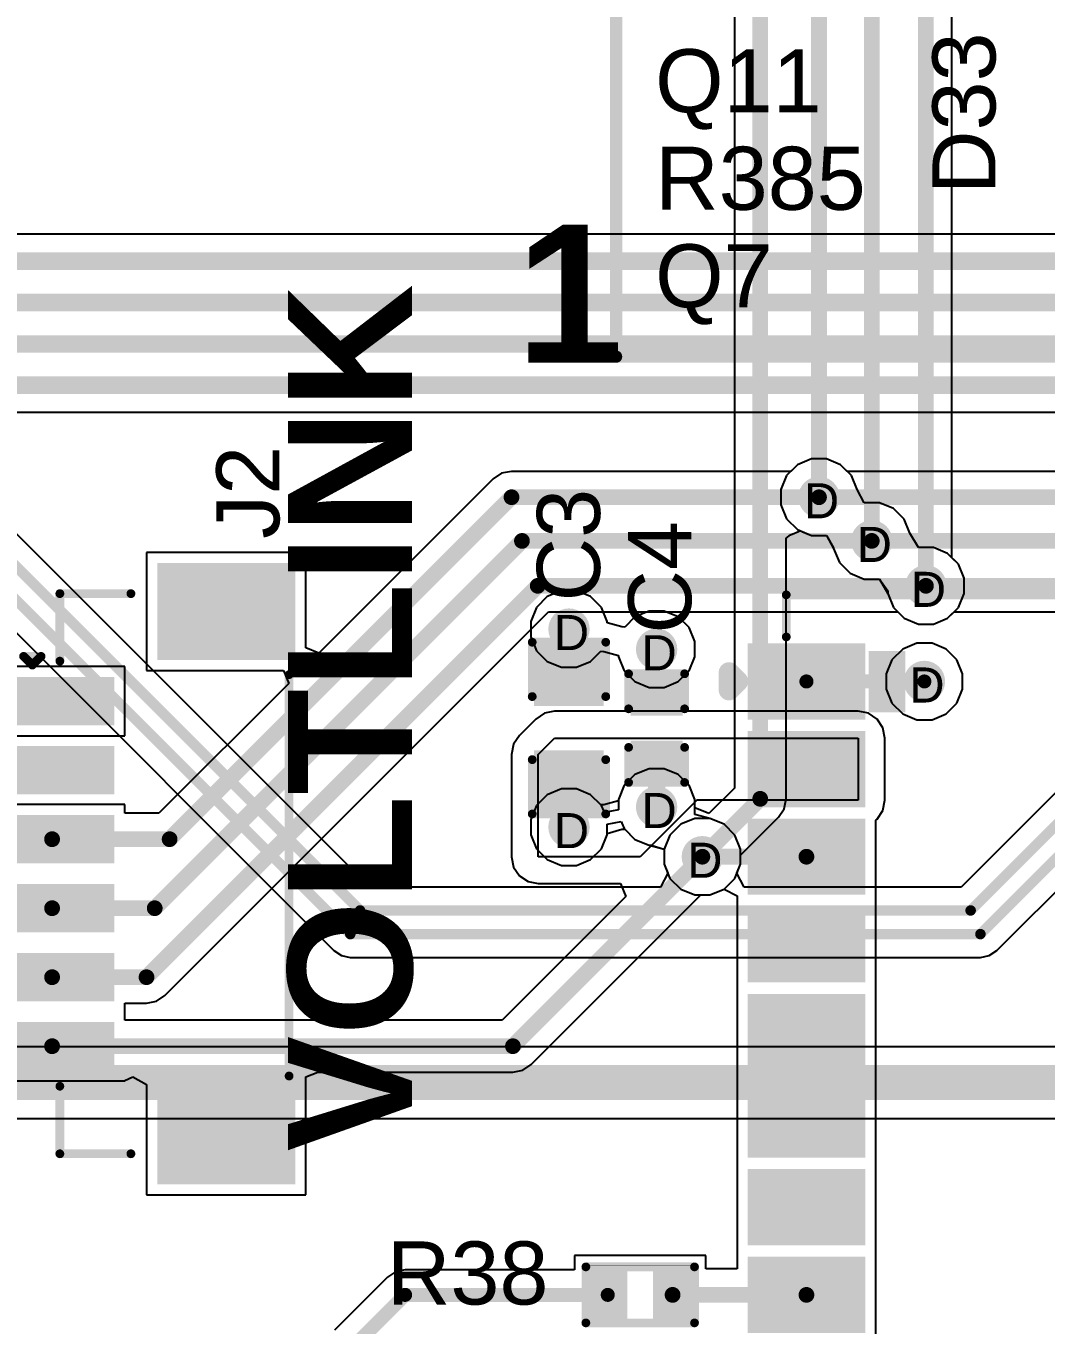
# Model space of a CAD drawing. Header units: inches. Extents: x -11 to 5428, y 0 to 5423.
# Drawn here: x 208.42 to 223.2, y 56.45 to 75.28 of the extents above; entities that cross this region are included whole.
import ezdxf

# ---------------------------------------------------------------- set-up
doc = ezdxf.new("R2010")
doc.units = ezdxf.units.IN
for name, color, linetype in [('Bottom Layer', 5, 'Continuous'), ('Drill Drawing', 1, 'Continuous'), ('GND', 16, 'Continuous'), ('PWR', 76, 'Continuous'), ('Top Layer', 1, 'Continuous'), ('Top Overlay', 2, 'Continuous'), ('Top Paste', 8, 'Continuous'), ('Top Solder', 216, 'Continuous'), ('Via Holes', 16, 'Continuous')]:
    doc.layers.add(name, color=color, linetype=linetype)
doc.styles.add('Arial', font='', dxfattribs={"height": 0.2})
doc.styles.add('Arial_Bold', font='', dxfattribs={"height": 0.2})
doc.styles.get('Arial').set_extended_font_data('Arial')
doc.styles.get('Arial_Bold').set_extended_font_data('Arial', bold=True)

# ---------------------------------------------------------------- blocks, each defined once
blk = doc.blocks.new('ESP32_WROOM_32UE_N16_640')
at = {"layer": 'Top Layer'}
for points in [[(-9.5, 9.33), (-8, 9.33), (-8, 8.43), (-9.5, 8.43)], [(-9.5, 8.06), (-8, 8.06), (-8, 7.16), (-9.5, 7.16)], [(-9.5, 6.79), (-8, 6.79), (-8, 5.89), (-9.5, 5.89)], [(-9.5, 5.52), (-8, 5.52), (-8, 4.62), (-9.5, 4.62)], [(-9.5, 4.25), (-8, 4.25), (-8, 3.35), (-9.5, 3.35)], [(-9.5, 2.98), (-8, 2.98), (-8, 2.08), (-9.5, 2.08)], [(-9.5, 1.71), (-8, 1.71), (-8, 0.81), (-9.5, 0.81)], [(-9.5, 0.44), (-8, 0.44), (-8, -0.46), (-9.5, -0.46)]]:
    blk.add_hatch(color=1, dxfattribs=at).paths.add_polyline_path(points)
at = {"layer": 'Top Overlay'}
blk.add_hatch(color=2, dxfattribs=at).paths.add_polyline_path([(-7.849, 8.433), (-7.315, 8.433), (-7.315, 9.322), (-7.849, 9.322)])
at = {"layer": 'Top Paste'}
for points in [[(-9.5, 9.33), (-8, 9.33), (-8, 8.43), (-9.5, 8.43)], [(-9.5, 8.06), (-8, 8.06), (-8, 7.16), (-9.5, 7.16)], [(-9.5, 6.79), (-8, 6.79), (-8, 5.89), (-9.5, 5.89)], [(-9.5, 5.52), (-8, 5.52), (-8, 4.62), (-9.5, 4.62)], [(-9.5, 4.25), (-8, 4.25), (-8, 3.35), (-9.5, 3.35)], [(-9.5, 2.98), (-8, 2.98), (-8, 2.08), (-9.5, 2.08)], [(-9.5, 1.71), (-8, 1.71), (-8, 0.81), (-9.5, 0.81)], [(-9.5, 0.44), (-8, 0.44), (-8, -0.46), (-9.5, -0.46)]]:
    blk.add_hatch(color=8, dxfattribs=at).paths.add_polyline_path(points)
at = {"layer": 'Top Solder'}
for points in [[(-9.602, 9.432), (-7.898, 9.432), (-7.898, 8.328), (-9.602, 8.328)], [(-9.602, 8.162), (-7.898, 8.162), (-7.898, 7.058), (-9.602, 7.058)], [(-9.602, 6.892), (-7.898, 6.892), (-7.898, 5.788), (-9.602, 5.788)], [(-9.602, 5.622), (-7.898, 5.622), (-7.898, 4.518), (-9.602, 4.518)], [(-9.602, 4.352), (-7.898, 4.352), (-7.898, 3.248), (-9.602, 3.248)], [(-9.602, 3.082), (-7.898, 3.082), (-7.898, 1.978), (-9.602, 1.978)], [(-9.602, 1.812), (-7.898, 1.812), (-7.898, 0.708), (-9.602, 0.708)], [(-9.602, 0.542), (-7.898, 0.542), (-7.898, -0.562), (-9.602, -0.562)]]:
    blk.add_hatch(color=216, dxfattribs=at).paths.add_polyline_path(points)
at = {"layer": 'Top Overlay'}
for points in [[(-9.042, 9.525, 0.127, 0.127, 0), (-9.042, 10.135, 0.127, 0.127, 0)], [(-9.042, 10.135, 0.127, 0.127, 0), (9.042, 10.135, 0.127, 0.127, 0)], [(-9.872, 8.755, 0.3, 0.3, 0), (-9.872, 9.009, 0.3, 0.3, 0)], [(-9.872, 9.009, 0.3, 0.3, 0), (-9.745, 8.882, 0.3, 0.3, 0)], [(-9.872, 8.755, 0.3, 0.3, 0), (-9.745, 8.882, 0.3, 0.3, 0)]]:
    blk.add_lwpolyline(points, format="xyseb", dxfattribs=at)
for points in [[(-9.074, 10.135, 0.0635, 0.0635, 1), (-9.011, 10.135, 0.0635, 0.0635, 1)], [(-9.074, 10.135, 0.0635, 0.0635, 1), (-9.011, 10.135, 0.0635, 0.0635, 1)], [(-9.074, 9.525, 0.0635, 0.0635, 1), (-9.011, 9.525, 0.0635, 0.0635, 1)], [(-9.947, 9.009, 0.15, 0.15, 1), (-9.797, 9.009, 0.15, 0.15, 1)], [(-9.947, 9.009, 0.15, 0.15, 1), (-9.797, 9.009, 0.15, 0.15, 1)], [(-9.947, 8.755, 0.15, 0.15, 1), (-9.797, 8.755, 0.15, 0.15, 1)], [(-9.947, 8.755, 0.15, 0.15, 1), (-9.797, 8.755, 0.15, 0.15, 1)], [(-9.82, 8.882, 0.15, 0.15, 1), (-9.67, 8.882, 0.15, 0.15, 1)], [(-9.82, 8.882, 0.15, 0.15, 1), (-9.67, 8.882, 0.15, 0.15, 1)]]:
    blk.add_lwpolyline(points, format="xyseb", close=True, dxfattribs=at)
blk = doc.blocks.new('R___0402_739')
at = {"layer": 'Top Layer'}
for points in [[(-0.698, -0.318), (-0.698, 0.317), (-0.241, 0.317), (-0.241, -0.318)], [(0.241, -0.318), (0.241, 0.317), (0.699, 0.317), (0.699, -0.318)]]:
    blk.add_hatch(color=1, dxfattribs=at).paths.add_polyline_path(points)
at = {"layer": 'Top Paste'}
for points in [[(-0.698, -0.318), (-0.698, 0.317), (-0.241, 0.317), (-0.241, -0.318)], [(0.241, -0.318), (0.241, 0.317), (0.699, 0.317), (0.699, -0.318)]]:
    blk.add_hatch(color=8, dxfattribs=at).paths.add_polyline_path(points)
at = {"layer": 'Top Solder'}
for points in [[(-0.753, -0.373), (-0.753, 0.372), (-0.186, 0.372), (-0.186, -0.373)], [(0.186, -0.373), (0.186, 0.372), (0.754, 0.372), (0.754, -0.373)]]:
    blk.add_hatch(color=216, dxfattribs=at).paths.add_polyline_path(points)
at = {"layer": 'Top Overlay'}
for points in [[(0.787, 0.406, 0.127, 0.127, 0), (-0.787, 0.406, 0.127, 0.127, 0)], [(-0.787, 0.406, 0.127, 0.127, 0), (-0.787, -0.406, 0.127, 0.127, 0)], [(0.787, 0.406, 0.127, 0.127, 0), (0.787, -0.406, 0.127, 0.127, 0)], [(0.787, -0.406, 0.127, 0.127, 0), (-0.787, -0.406, 0.127, 0.127, 0)], [(0.813, -0.432, 0.00323, 0.00323, 0), (-0.813, -0.432, 0.00323, 0.00323, 0)]]:
    blk.add_lwpolyline(points, format="xyseb", dxfattribs=at)
for points in [[(-0.819, 0.406, 0.0635, 0.0635, 1), (-0.756, 0.406, 0.0635, 0.0635, 1)], [(-0.819, 0.406, 0.0635, 0.0635, 1), (-0.756, 0.406, 0.0635, 0.0635, 1)], [(0.756, 0.406, 0.0635, 0.0635, 1), (0.819, 0.406, 0.0635, 0.0635, 1)], [(0.756, 0.406, 0.0635, 0.0635, 1), (0.819, 0.406, 0.0635, 0.0635, 1)], [(-0.819, -0.406, 0.0635, 0.0635, 1), (-0.756, -0.406, 0.0635, 0.0635, 1)], [(-0.819, -0.406, 0.0635, 0.0635, 1), (-0.756, -0.406, 0.0635, 0.0635, 1)], [(0.756, -0.406, 0.0635, 0.0635, 1), (0.819, -0.406, 0.0635, 0.0635, 1)], [(0.756, -0.406, 0.0635, 0.0635, 1), (0.819, -0.406, 0.0635, 0.0635, 1)], [(-0.814, -0.432, 0.00161, 0.00161, 1), (-0.812, -0.432, 0.00161, 0.00161, 1)], [(0.812, -0.432, 0.00161, 0.00161, 1), (0.814, -0.432, 0.00161, 0.00161, 1)]]:
    blk.add_lwpolyline(points, format="xyseb", close=True, dxfattribs=at)
blk = doc.blocks.new('V________T______774')
at = {"layer": 'Top Layer'}
for points in [[(-4.4, 2.162), (-3.2, 2.162), (-3.2, 0.362), (-4.4, 0.362)], [(3.2, 2.162), (4.4, 2.162), (4.4, 0.362), (3.2, 0.362)], [(-2.75, -0.462), (-2.25, -0.462), (-2.25, -2.062), (-2.75, -2.062)], [(-1.75, -0.462), (-1.25, -0.462), (-1.25, -2.062), (-1.75, -2.062)], [(-0.75, -0.462), (-0.25, -0.462), (-0.25, -2.062), (-0.75, -2.062)], [(0.25, -0.462), (0.75, -0.462), (0.75, -2.062), (0.25, -2.062)], [(1.25, -0.462), (1.75, -0.462), (1.75, -2.062), (1.25, -2.062)], [(2.25, -0.462), (2.75, -0.462), (2.75, -2.062), (2.25, -2.062)]]:
    blk.add_hatch(color=1, dxfattribs=at).paths.add_polyline_path(points)
at = {"layer": 'Top Paste'}
for points in [[(-4.4, 2.162), (-3.2, 2.162), (-3.2, 0.362), (-4.4, 0.362)], [(3.2, 2.162), (4.4, 2.162), (4.4, 0.362), (3.2, 0.362)], [(-2.75, -0.462), (-2.25, -0.462), (-2.25, -2.062), (-2.75, -2.062)], [(-1.75, -0.462), (-1.25, -0.462), (-1.25, -2.062), (-1.75, -2.062)], [(-0.75, -0.462), (-0.25, -0.462), (-0.25, -2.062), (-0.75, -2.062)], [(0.25, -0.462), (0.75, -0.462), (0.75, -2.062), (0.25, -2.062)], [(1.25, -0.462), (1.75, -0.462), (1.75, -2.062), (1.25, -2.062)], [(2.25, -0.462), (2.75, -0.462), (2.75, -2.062), (2.25, -2.062)]]:
    blk.add_hatch(color=8, dxfattribs=at).paths.add_polyline_path(points)
at = {"layer": 'Top Solder'}
for points in [[(-4.502, 2.264), (-3.098, 2.264), (-3.098, 0.261), (-4.502, 0.261)], [(3.098, 2.264), (4.502, 2.264), (4.502, 0.261), (3.098, 0.261)], [(-2.852, -0.361), (-2.148, -0.361), (-2.148, -2.164), (-2.852, -2.164)], [(-1.852, -0.361), (-1.148, -0.361), (-1.148, -2.164), (-1.852, -2.164)], [(-0.852, -0.361), (-0.148, -0.361), (-0.148, -2.164), (-0.852, -2.164)], [(0.148, -0.361), (0.852, -0.361), (0.852, -2.164), (0.148, -2.164)], [(1.148, -0.361), (1.852, -0.361), (1.852, -2.164), (1.148, -2.164)], [(2.148, -0.361), (2.852, -0.361), (2.852, -2.164), (2.148, -2.164)]]:
    blk.add_hatch(color=216, dxfattribs=at).paths.add_polyline_path(points)
at = {"layer": 'Top Overlay'}
for points in [[(2.932, 2.173, 0.127, 0.127, 0), (-2.884, 2.173, 0.127, 0.127, 0)], [(-4.059, -1.15, 0.127, 0.127, 0), (-4.059, -0.12, 0.127, 0.127, 0)], [(4.059, -1.15, 0.127, 0.127, 0), (4.059, -0.12, 0.127, 0.127, 0)], [(-3.08, -1.15, 0.127, 0.127, 0), (-4.059, -1.15, 0.127, 0.127, 0)], [(4.059, -1.15, 0.127, 0.127, 0), (3.08, -1.15, 0.127, 0.127, 0)], [(-3.023, -1.549, 0.127, 0.127, 0), (-3.15, -1.422, 0.127, 0.127, 0)], [(-3.15, -1.676, 0.127, 0.127, 0), (-3.15, -1.422, 0.127, 0.127, 0)], [(-3.15, -1.676, 0.127, 0.127, 0), (-3.023, -1.549, 0.127, 0.127, 0)]]:
    blk.add_lwpolyline(points, format="xyseb", dxfattribs=at)
for points in [[(-2.916, 2.173, 0.0635, 0.0635, 1), (-2.853, 2.173, 0.0635, 0.0635, 1)], [(2.9, 2.173, 0.0635, 0.0635, 1), (2.964, 2.173, 0.0635, 0.0635, 1)], [(-4.091, -0.12, 0.0635, 0.0635, 1), (-4.027, -0.12, 0.0635, 0.0635, 1)], [(4.027, -0.12, 0.0635, 0.0635, 1), (4.091, -0.12, 0.0635, 0.0635, 1)], [(-4.091, -1.15, 0.0635, 0.0635, 1), (-4.027, -1.15, 0.0635, 0.0635, 1)], [(-4.091, -1.15, 0.0635, 0.0635, 1), (-4.027, -1.15, 0.0635, 0.0635, 1)], [(-3.112, -1.15, 0.0635, 0.0635, 1), (-3.049, -1.15, 0.0635, 0.0635, 1)], [(3.049, -1.15, 0.0635, 0.0635, 1), (3.112, -1.15, 0.0635, 0.0635, 1)], [(4.027, -1.15, 0.0635, 0.0635, 1), (4.091, -1.15, 0.0635, 0.0635, 1)], [(4.027, -1.15, 0.0635, 0.0635, 1), (4.091, -1.15, 0.0635, 0.0635, 1)], [(-3.181, -1.422, 0.0635, 0.0635, 1), (-3.118, -1.422, 0.0635, 0.0635, 1)], [(-3.181, -1.422, 0.0635, 0.0635, 1), (-3.118, -1.422, 0.0635, 0.0635, 1)], [(-3.054, -1.549, 0.0635, 0.0635, 1), (-2.991, -1.549, 0.0635, 0.0635, 1)], [(-3.054, -1.549, 0.0635, 0.0635, 1), (-2.991, -1.549, 0.0635, 0.0635, 1)], [(-3.181, -1.676, 0.0635, 0.0635, 1), (-3.118, -1.676, 0.0635, 0.0635, 1)], [(-3.181, -1.676, 0.0635, 0.0635, 1), (-3.118, -1.676, 0.0635, 0.0635, 1)]]:
    blk.add_lwpolyline(points, format="xyseb", close=True, dxfattribs=at)
blk = doc.blocks.new('C___0402_819')
at = {"layer": 'Top Layer'}
for points in [[(-0.698, -0.318), (-0.698, 0.317), (-0.241, 0.317), (-0.241, -0.318)], [(0.241, -0.318), (0.241, 0.317), (0.699, 0.317), (0.699, -0.318)]]:
    blk.add_hatch(color=1, dxfattribs=at).paths.add_polyline_path(points)
at = {"layer": 'Top Paste'}
for points in [[(-0.698, -0.318), (-0.698, 0.317), (-0.241, 0.317), (-0.241, -0.318)], [(0.241, -0.318), (0.241, 0.317), (0.699, 0.317), (0.699, -0.318)]]:
    blk.add_hatch(color=8, dxfattribs=at).paths.add_polyline_path(points)
at = {"layer": 'Top Solder'}
for points in [[(-0.758, -0.378), (-0.758, 0.377), (-0.181, 0.377), (-0.181, -0.378)], [(0.181, -0.378), (0.181, 0.377), (0.759, 0.377), (0.759, -0.378)]]:
    blk.add_hatch(color=216, dxfattribs=at).paths.add_polyline_path(points)
at = {"layer": 'Top Overlay'}
for points in [[(-0.787, -0.406, 0.127, 0.127, 0), (-0.787, 0.406, 0.127, 0.127, 0)], [(-0.279, 0.406, 0.127, 0.127, 0), (-0.787, 0.406, 0.127, 0.127, 0)], [(0.787, 0.406, 0.127, 0.127, 0), (0.279, 0.406, 0.127, 0.127, 0)], [(0.787, -0.406, 0.127, 0.127, 0), (0.787, 0.406, 0.127, 0.127, 0)], [(-0.279, -0.406, 0.127, 0.127, 0), (-0.787, -0.406, 0.127, 0.127, 0)], [(0.787, -0.406, 0.127, 0.127, 0), (0.279, -0.406, 0.127, 0.127, 0)]]:
    blk.add_lwpolyline(points, format="xyseb", dxfattribs=at)
for points in [[(-0.819, 0.406, 0.0635, 0.0635, 1), (-0.756, 0.406, 0.0635, 0.0635, 1)], [(-0.819, 0.406, 0.0635, 0.0635, 1), (-0.756, 0.406, 0.0635, 0.0635, 1)], [(-0.311, 0.406, 0.0635, 0.0635, 1), (-0.248, 0.406, 0.0635, 0.0635, 1)], [(0.248, 0.406, 0.0635, 0.0635, 1), (0.311, 0.406, 0.0635, 0.0635, 1)], [(0.756, 0.406, 0.0635, 0.0635, 1), (0.819, 0.406, 0.0635, 0.0635, 1)], [(0.756, 0.406, 0.0635, 0.0635, 1), (0.819, 0.406, 0.0635, 0.0635, 1)], [(-0.819, -0.406, 0.0635, 0.0635, 1), (-0.756, -0.406, 0.0635, 0.0635, 1)], [(-0.819, -0.406, 0.0635, 0.0635, 1), (-0.756, -0.406, 0.0635, 0.0635, 1)], [(-0.311, -0.406, 0.0635, 0.0635, 1), (-0.248, -0.406, 0.0635, 0.0635, 1)], [(0.248, -0.406, 0.0635, 0.0635, 1), (0.311, -0.406, 0.0635, 0.0635, 1)], [(0.756, -0.406, 0.0635, 0.0635, 1), (0.819, -0.406, 0.0635, 0.0635, 1)], [(0.756, -0.406, 0.0635, 0.0635, 1), (0.819, -0.406, 0.0635, 0.0635, 1)]]:
    blk.add_lwpolyline(points, format="xyseb", close=True, dxfattribs=at)
blk = doc.blocks.new('C___0603_820')
at = {"layer": 'Top Layer'}
for points in [[(-0.381, 0.444), (-0.381, -0.445), (-1.143, -0.445), (-1.143, 0.444)], [(1.143, 0.444), (1.143, -0.445), (0.381, -0.445), (0.381, 0.444)]]:
    blk.add_hatch(color=1, dxfattribs=at).paths.add_polyline_path(points)
at = {"layer": 'Top Paste'}
for points in [[(-0.381, 0.444), (-0.381, -0.445), (-1.143, -0.445), (-1.143, 0.444)], [(1.143, 0.444), (1.143, -0.445), (0.381, -0.445), (0.381, 0.444)]]:
    blk.add_hatch(color=8, dxfattribs=at).paths.add_polyline_path(points)
at = {"layer": 'Top Solder'}
for points in [[(-0.321, 0.504), (-0.321, -0.505), (-1.203, -0.505), (-1.203, 0.504)], [(1.203, 0.504), (1.203, -0.505), (0.321, -0.505), (0.321, 0.504)]]:
    blk.add_hatch(color=216, dxfattribs=at).paths.add_polyline_path(points)
at = {"layer": 'Top Overlay'}
for points in [[(-0.457, 0.533, 0.127, 0.127, 0), (-1.245, 0.533, 0.127, 0.127, 0)], [(-1.245, -0.533, 0.127, 0.127, 0), (-1.245, 0.533, 0.127, 0.127, 0)], [(1.245, 0.533, 0.127, 0.127, 0), (0.457, 0.533, 0.127, 0.127, 0)], [(1.245, -0.533, 0.127, 0.127, 0), (1.245, 0.533, 0.127, 0.127, 0)], [(-0.457, -0.533, 0.127, 0.127, 0), (-1.245, -0.533, 0.127, 0.127, 0)], [(1.245, -0.533, 0.127, 0.127, 0), (0.457, -0.533, 0.127, 0.127, 0)]]:
    blk.add_lwpolyline(points, format="xyseb", dxfattribs=at)
for points in [[(-1.276, 0.533, 0.0635, 0.0635, 1), (-1.213, 0.533, 0.0635, 0.0635, 1)], [(-1.276, 0.533, 0.0635, 0.0635, 1), (-1.213, 0.533, 0.0635, 0.0635, 1)], [(-0.489, 0.533, 0.0635, 0.0635, 1), (-0.425, 0.533, 0.0635, 0.0635, 1)], [(0.425, 0.533, 0.0635, 0.0635, 1), (0.489, 0.533, 0.0635, 0.0635, 1)], [(1.213, 0.533, 0.0635, 0.0635, 1), (1.276, 0.533, 0.0635, 0.0635, 1)], [(1.213, 0.533, 0.0635, 0.0635, 1), (1.276, 0.533, 0.0635, 0.0635, 1)], [(-1.276, -0.533, 0.0635, 0.0635, 1), (-1.213, -0.533, 0.0635, 0.0635, 1)], [(-1.276, -0.533, 0.0635, 0.0635, 1), (-1.213, -0.533, 0.0635, 0.0635, 1)], [(-0.489, -0.533, 0.0635, 0.0635, 1), (-0.425, -0.533, 0.0635, 0.0635, 1)], [(0.425, -0.533, 0.0635, 0.0635, 1), (0.489, -0.533, 0.0635, 0.0635, 1)], [(1.213, -0.533, 0.0635, 0.0635, 1), (1.276, -0.533, 0.0635, 0.0635, 1)], [(1.213, -0.533, 0.0635, 0.0635, 1), (1.276, -0.533, 0.0635, 0.0635, 1)]]:
    blk.add_lwpolyline(points, format="xyseb", close=True, dxfattribs=at)

msp = doc.modelspace()

# ---------------------------------------------------------------- hatches: boundary and pattern name
at = {"layer": 'Bottom Layer'}
h = msp.add_hatch(color=5, dxfattribs=at)
edge = h.paths.add_edge_path()
edge.add_arc((219.912, 68.448), 0.3, 0, 360)
h = msp.add_hatch(color=5, dxfattribs=at)
edge = h.paths.add_edge_path()
edge.add_arc((220.677, 67.815), 0.3, 0, 360)
h = msp.add_hatch(color=5, dxfattribs=at)
edge = h.paths.add_edge_path()
edge.add_arc((221.462, 67.164), 0.3, 0, 360)
h = msp.add_hatch(color=5, dxfattribs=at)
edge = h.paths.add_edge_path()
edge.add_arc((216.288, 66.537), 0.3, 0, 360)
h = msp.add_hatch(color=5, dxfattribs=at)
edge = h.paths.add_edge_path()
edge.add_arc((217.558, 66.245), 0.3, 0, 360)
h = msp.add_hatch(color=5, dxfattribs=at)
edge = h.paths.add_edge_path()
edge.add_arc((221.44, 65.778), 0.3, 0, 360)
h = msp.add_hatch(color=5, dxfattribs=at)
edge = h.paths.add_edge_path()
edge.add_arc((217.558, 63.959), 0.3, 0, 360)
h = msp.add_hatch(color=5, dxfattribs=at)
edge = h.paths.add_edge_path()
edge.add_arc((216.288, 63.667), 0.3, 0, 360)
h = msp.add_hatch(color=5, dxfattribs=at)
edge = h.paths.add_edge_path()
edge.add_arc((218.221, 63.238), 0.3, 0, 360)
at = {"layer": 'GND'}
h = msp.add_hatch(color=16, dxfattribs=at)
edge = h.paths.add_edge_path()
edge.add_arc((219.912, 68.448), 0.3, 0, 360)
h = msp.add_hatch(color=16, dxfattribs=at)
edge = h.paths.add_edge_path()
edge.add_arc((220.677, 67.815), 0.3, 0, 360)
h = msp.add_hatch(color=16, dxfattribs=at)
edge = h.paths.add_edge_path()
edge.add_arc((221.462, 67.164), 0.3, 0, 360)
h = msp.add_hatch(color=16, dxfattribs=at)
edge = h.paths.add_edge_path()
edge.add_arc((216.288, 66.537), 0.3, 0, 360)
h = msp.add_hatch(color=16, dxfattribs=at)
edge = h.paths.add_edge_path()
edge.add_arc((217.558, 66.245), 0.3, 0, 360)
h = msp.add_hatch(color=16, dxfattribs=at)
edge = h.paths.add_edge_path()
edge.add_arc((221.44, 65.778), 0.3, 0, 360)
h = msp.add_hatch(color=16, dxfattribs=at)
edge = h.paths.add_edge_path()
edge.add_arc((217.558, 63.959), 0.3, 0, 360)
h = msp.add_hatch(color=16, dxfattribs=at)
edge = h.paths.add_edge_path()
edge.add_arc((216.288, 63.667), 0.3, 0, 360)
h = msp.add_hatch(color=16, dxfattribs=at)
edge = h.paths.add_edge_path()
edge.add_arc((218.221, 63.238), 0.3, 0, 360)
at = {"layer": 'PWR'}
h = msp.add_hatch(color=76, dxfattribs=at)
edge = h.paths.add_edge_path()
edge.add_arc((219.912, 68.448), 0.3, 0, 360)
h = msp.add_hatch(color=76, dxfattribs=at)
edge = h.paths.add_edge_path()
edge.add_arc((220.677, 67.815), 0.3, 0, 360)
h = msp.add_hatch(color=76, dxfattribs=at)
edge = h.paths.add_edge_path()
edge.add_arc((221.462, 67.164), 0.3, 0, 360)
h = msp.add_hatch(color=76, dxfattribs=at)
edge = h.paths.add_edge_path()
edge.add_arc((216.288, 66.537), 0.3, 0, 360)
h = msp.add_hatch(color=76, dxfattribs=at)
edge = h.paths.add_edge_path()
edge.add_arc((217.558, 66.245), 0.3, 0, 360)
h = msp.add_hatch(color=76, dxfattribs=at)
edge = h.paths.add_edge_path()
edge.add_arc((221.44, 65.778), 0.3, 0, 360)
h = msp.add_hatch(color=76, dxfattribs=at)
edge = h.paths.add_edge_path()
edge.add_arc((217.558, 63.959), 0.3, 0, 360)
h = msp.add_hatch(color=76, dxfattribs=at)
edge = h.paths.add_edge_path()
edge.add_arc((216.288, 63.667), 0.3, 0, 360)
h = msp.add_hatch(color=76, dxfattribs=at)
edge = h.paths.add_edge_path()
edge.add_arc((218.221, 63.238), 0.3, 0, 360)
at = {"layer": 'Top Layer'}
h = msp.add_hatch(color=1, dxfattribs=at)
edge = h.paths.add_edge_path()
edge.add_arc((219.912, 68.448), 0.3, 0, 360)
h = msp.add_hatch(color=1, dxfattribs=at)
edge = h.paths.add_edge_path()
edge.add_arc((220.677, 67.815), 0.3, 0, 360)
h = msp.add_hatch(color=1, dxfattribs=at)
edge = h.paths.add_edge_path()
edge.add_arc((221.462, 67.164), 0.3, 0, 360)
h = msp.add_hatch(color=1, dxfattribs=at)
edge = h.paths.add_edge_path()
edge.add_arc((216.288, 66.537), 0.3, 0, 360)
h = msp.add_hatch(color=1, dxfattribs=at)
edge = h.paths.add_edge_path()
edge.add_arc((217.558, 66.245), 0.3, 0, 360)
h = msp.add_hatch(color=1, dxfattribs=at)
edge = h.paths.add_edge_path()
edge.add_arc((221.44, 65.778), 0.3, 0, 360)
h = msp.add_hatch(color=1, dxfattribs=at)
edge = h.paths.add_edge_path()
edge.add_arc((217.558, 63.959), 0.3, 0, 360)
h = msp.add_hatch(color=1, dxfattribs=at)
edge = h.paths.add_edge_path()
edge.add_arc((216.288, 63.667), 0.3, 0, 360)
h = msp.add_hatch(color=1, dxfattribs=at)
edge = h.paths.add_edge_path()
edge.add_arc((218.221, 63.238), 0.3, 0, 360)
at = {"layer": 'Via Holes'}
h = msp.add_hatch(color=7, dxfattribs=at)
edge = h.paths.add_edge_path()
edge.add_arc((219.912, 68.448), 0.15, 0, 360)
h = msp.add_hatch(color=7, dxfattribs=at)
edge = h.paths.add_edge_path()
edge.add_arc((220.677, 67.815), 0.15, 0, 360)
h = msp.add_hatch(color=7, dxfattribs=at)
edge = h.paths.add_edge_path()
edge.add_arc((221.462, 67.164), 0.15, 0, 360)
h = msp.add_hatch(color=7, dxfattribs=at)
edge = h.paths.add_edge_path()
edge.add_arc((216.288, 66.537), 0.15, 0, 360)
h = msp.add_hatch(color=7, dxfattribs=at)
edge = h.paths.add_edge_path()
edge.add_arc((217.558, 66.245), 0.15, 0, 360)
h = msp.add_hatch(color=7, dxfattribs=at)
edge = h.paths.add_edge_path()
edge.add_arc((221.44, 65.778), 0.15, 0, 360)
h = msp.add_hatch(color=7, dxfattribs=at)
edge = h.paths.add_edge_path()
edge.add_arc((217.558, 63.959), 0.15, 0, 360)
h = msp.add_hatch(color=7, dxfattribs=at)
edge = h.paths.add_edge_path()
edge.add_arc((216.288, 63.667), 0.15, 0, 360)
h = msp.add_hatch(color=7, dxfattribs=at)
edge = h.paths.add_edge_path()
edge.add_arc((218.221, 63.238), 0.15, 0, 360)

# ---------------------------------------------------------------- linework, layer by layer
at = {"layer": 'Bottom Layer'}
for p, q in [((218.685, 77.601), (218.685, 64.233)), ((221.838, 67.571), (221.838, 76.113)), ((229.302, 70.126), (221.971, 62.795)), ((222.49, 61.878), (229.821, 69.209)), ((213.399, 62.795), (207.787, 68.407)), ((219.436, 67.853), (219.499, 67.902)), ((219.436, 64.077), (219.436, 67.853)), ((219.499, 67.902), (219.639, 67.961)), ((219.639, 67.961), (219.802, 67.894)), ((219.802, 67.894), (219.935, 67.894)), ((219.935, 67.894), (220.022, 67.894)), ((220.022, 67.894), (220.123, 67.716)), ((220.123, 67.716), (220.123, 67.705)), ((220.123, 67.705), (220.207, 67.501)), ((207.268, 67.49), (212.88, 61.878)), ((220.207, 67.501), (220.363, 67.345)), ((221.932, 67.477), (221.838, 67.571)), ((222.016, 67.274), (221.932, 67.477)), ((220.363, 67.345), (220.567, 67.261)), ((220.567, 67.261), (220.787, 67.261)), ((220.787, 67.261), (220.908, 67.091)), ((222.016, 67.053), (222.016, 67.274)), ((220.908, 67.091), (220.908, 67.053)), ((220.908, 67.053), (220.993, 66.85)), ((221.932, 66.85), (222.016, 67.053)), ((220.993, 66.85), (221.148, 66.694)), ((221.776, 66.694), (221.932, 66.85)), ((221.148, 66.694), (221.352, 66.61)), ((221.572, 66.61), (221.776, 66.694)), ((221.352, 66.61), (221.572, 66.61)), ((217.244, 64.429), (217.088, 64.273)), ((217.448, 64.513), (217.244, 64.429)), ((217.668, 64.513), (217.448, 64.513)), ((217.872, 64.429), (217.668, 64.513)), ((218.028, 64.273), (217.872, 64.429)), ((216.178, 64.221), (215.974, 64.137)), ((216.398, 64.221), (216.178, 64.221)), ((216.602, 64.137), (216.398, 64.221)), ((217.088, 64.273), (217.004, 64.069)), ((218.112, 64.069), (218.028, 64.273)), ((218.685, 64.233), (218.315, 63.863)), ((215.974, 64.137), (215.818, 63.981)), ((216.758, 63.981), (216.602, 64.137)), ((217.004, 64.069), (217.004, 63.949)), ((218.112, 63.948), (218.112, 64.069)), ((219.407, 63.934), (219.436, 64.077)), ((215.818, 63.981), (215.734, 63.777)), ((216.791, 63.901), (216.758, 63.981)), ((216.801, 63.877), (216.791, 63.901)), ((217.004, 63.917), (216.801, 63.877)), ((217.004, 63.949), (217.004, 63.917)), ((218.315, 63.863), (218.112, 63.948)), ((219.326, 63.812), (219.407, 63.934)), ((215.734, 63.777), (215.734, 63.557)), ((216.842, 63.709), (217.045, 63.75)), ((216.842, 63.678), (216.842, 63.709)), ((216.842, 63.557), (216.842, 63.678)), ((217.045, 63.75), (217.055, 63.726)), ((217.055, 63.726), (217.088, 63.645)), ((217.088, 63.645), (217.244, 63.49)), ((218.775, 63.261), (219.326, 63.812)), ((215.734, 63.557), (215.818, 63.353)), ((216.758, 63.353), (216.842, 63.557)), ((217.244, 63.49), (217.448, 63.405)), ((215.818, 63.353), (215.974, 63.197)), ((216.602, 63.197), (216.758, 63.353)), ((217.448, 63.405), (217.479, 63.405)), ((217.479, 63.405), (217.667, 63.348)), ((217.667, 63.348), (217.667, 63.128)), ((218.775, 63.128), (218.775, 63.261)), ((215.974, 63.197), (216.178, 63.113)), ((216.178, 63.113), (216.398, 63.113)), ((216.398, 63.113), (216.602, 63.197)), ((217.667, 63.128), (217.72, 62.998)), ((218.721, 62.998), (218.775, 63.128)), ((217.72, 62.998), (217.615, 62.795)), ((218.827, 62.795), (218.721, 62.998)), ((217.615, 62.795), (213.399, 62.795)), ((221.971, 62.795), (218.827, 62.795)), ((212.88, 61.878), (212.989, 61.805)), ((212.989, 61.805), (213.118, 61.779)), ((213.118, 61.779), (222.252, 61.779)), ((222.252, 61.779), (222.381, 61.805)), ((222.381, 61.805), (222.49, 61.878)), ((223.401, 60.482), (202.207, 60.482)), ((202.422, 59.446), (223.616, 59.446))]:
    msp.add_line(p, q, dxfattribs=at)
for points in [[(219.06, 64.077, 0.229, 0.229, 0), (219.06, 77.601, 0.229, 0.229, 0)], [(219.912, 68.448, 0.229, 0.229, 0), (219.912, 77.335, 0.229, 0.229, 0)], [(220.677, 67.815, 0.229, 0.229, 0), (220.677, 76.703, 0.229, 0.229, 0)], [(221.462, 67.164, 0.229, 0.229, 0), (221.462, 76.269, 0.229, 0.229, 0)], [(222.11, 62.459, 0.152, 0.152, 0), (229.54, 69.888, 0.152, 0.152, 0)], [(222.252, 62.116, 0.152, 0.152, 0), (229.682, 69.545, 0.152, 0.152, 0)], [(207.549, 68.169, 0.152, 0.152, 0), (213.26, 62.459, 0.152, 0.152, 0)], [(207.407, 67.826, 0.152, 0.152, 0), (213.118, 62.116, 0.152, 0.152, 0)], [(218.221, 63.238, 0.229, 0.229, 0), (219.06, 64.077, 0.229, 0.229, 0)], [(213.26, 62.459, 0.152, 0.152, 0), (222.11, 62.459, 0.152, 0.152, 0)], [(213.118, 62.116, 0.152, 0.152, 0), (222.252, 62.116, 0.152, 0.152, 0)], [(202.207, 59.964, 0.508, 0.508, 0), (223.616, 59.964, 0.508, 0.508, 0)]]:
    msp.add_lwpolyline(points, format="xyseb", dxfattribs=at)
for points in [[(219.855, 68.448, 0.114, 0.114, 1), (219.969, 68.448, 0.114, 0.114, 1)], [(220.62, 67.815, 0.114, 0.114, 1), (220.734, 67.815, 0.114, 0.114, 1)], [(221.405, 67.164, 0.114, 0.114, 1), (221.519, 67.164, 0.114, 0.114, 1)], [(219.003, 64.077, 0.114, 0.114, 1), (219.117, 64.077, 0.114, 0.114, 1)], [(219.003, 64.077, 0.114, 0.114, 1), (219.117, 64.077, 0.114, 0.114, 1)], [(218.164, 63.238, 0.114, 0.114, 1), (218.278, 63.238, 0.114, 0.114, 1)], [(213.222, 62.459, 0.0762, 0.0762, 1), (213.298, 62.459, 0.0762, 0.0762, 1)], [(213.222, 62.459, 0.0762, 0.0762, 1), (213.298, 62.459, 0.0762, 0.0762, 1)], [(222.072, 62.459, 0.0762, 0.0762, 1), (222.148, 62.459, 0.0762, 0.0762, 1)], [(222.072, 62.459, 0.0762, 0.0762, 1), (222.148, 62.459, 0.0762, 0.0762, 1)], [(213.08, 62.116, 0.0762, 0.0762, 1), (213.156, 62.116, 0.0762, 0.0762, 1)], [(213.08, 62.116, 0.0762, 0.0762, 1), (213.156, 62.116, 0.0762, 0.0762, 1)], [(222.214, 62.116, 0.0762, 0.0762, 1), (222.29, 62.116, 0.0762, 0.0762, 1)], [(222.214, 62.116, 0.0762, 0.0762, 1), (222.29, 62.116, 0.0762, 0.0762, 1)]]:
    msp.add_lwpolyline(points, format="xyseb", close=True, dxfattribs=at)
at = {"layer": 'GND'}
for p, q in [((219.598, 68.917), (219.442, 68.762)), ((219.802, 69.002), (219.598, 68.917)), ((220.022, 69.002), (219.802, 69.002)), ((220.226, 68.917), (220.022, 69.002)), ((220.381, 68.762), (220.226, 68.917)), ((219.442, 68.762), (219.358, 68.558)), ((220.466, 68.558), (220.381, 68.762)), ((219.358, 68.558), (219.358, 68.338)), ((220.567, 68.369), (220.466, 68.558)), ((220.787, 68.369), (220.567, 68.369)), ((220.991, 68.285), (220.787, 68.369)), ((219.358, 68.338), (219.442, 68.134)), ((221.146, 68.129), (220.991, 68.285)), ((219.442, 68.134), (219.598, 67.978)), ((219.598, 67.978), (219.802, 67.894)), ((221.231, 67.925), (221.146, 68.129)), ((219.802, 67.894), (220.022, 67.894)), ((220.022, 67.894), (220.123, 67.705)), ((221.352, 67.718), (221.231, 67.925)), ((220.123, 67.705), (220.207, 67.501)), ((221.572, 67.718), (221.352, 67.718)), ((221.776, 67.633), (221.572, 67.718)), ((221.932, 67.477), (221.776, 67.633)), ((220.207, 67.501), (220.363, 67.345)), ((222.016, 67.274), (221.932, 67.477)), ((220.363, 67.345), (220.567, 67.261)), ((220.567, 67.261), (220.787, 67.261)), ((220.787, 67.261), (220.908, 67.053)), ((222.016, 67.053), (222.016, 67.274)), ((220.908, 67.053), (220.993, 66.85)), ((221.932, 66.85), (222.016, 67.053)), ((220.993, 66.85), (221.148, 66.694)), ((221.776, 66.694), (221.932, 66.85)), ((221.148, 66.694), (221.352, 66.61)), ((221.572, 66.61), (221.776, 66.694)), ((221.352, 66.61), (221.572, 66.61)), ((217.244, 64.429), (217.088, 64.273)), ((217.448, 64.513), (217.244, 64.429)), ((217.668, 64.513), (217.448, 64.513)), ((217.872, 64.429), (217.668, 64.513)), ((218.028, 64.273), (217.872, 64.429)), ((216.178, 64.221), (215.974, 64.137)), ((216.398, 64.221), (216.178, 64.221)), ((216.602, 64.137), (216.398, 64.221)), ((217.088, 64.273), (217.004, 64.069)), ((218.112, 64.069), (218.028, 64.273)), ((215.974, 64.137), (215.818, 63.981)), ((216.75, 63.989), (216.602, 64.137)), ((217.004, 64.05), (216.791, 63.99)), ((217.004, 64.069), (217.004, 64.05)), ((218.112, 63.849), (218.112, 64.069)), ((215.818, 63.981), (215.734, 63.777)), ((216.791, 63.99), (216.75, 63.989)), ((218.331, 63.792), (218.112, 63.849)), ((215.734, 63.777), (215.734, 63.557)), ((216.842, 63.576), (217.055, 63.636)), ((217.055, 63.636), (217.096, 63.638)), ((217.096, 63.638), (217.244, 63.49)), ((218.535, 63.708), (218.331, 63.792)), ((218.69, 63.552), (218.535, 63.708)), ((215.734, 63.557), (215.818, 63.353)), ((216.758, 63.353), (216.842, 63.557)), ((216.842, 63.557), (216.842, 63.576)), ((217.244, 63.49), (217.448, 63.405)), ((218.775, 63.348), (218.69, 63.552)), ((215.818, 63.353), (215.974, 63.197)), ((216.602, 63.197), (216.758, 63.353)), ((217.448, 63.405), (217.667, 63.348)), ((217.667, 63.348), (217.667, 63.128)), ((218.775, 63.128), (218.775, 63.348)), ((215.974, 63.197), (216.178, 63.113)), ((216.178, 63.113), (216.398, 63.113)), ((216.398, 63.113), (216.602, 63.197)), ((217.667, 63.128), (217.751, 62.924)), ((218.69, 62.924), (218.775, 63.128)), ((217.751, 62.924), (217.907, 62.768)), ((218.535, 62.768), (218.69, 62.924)), ((217.907, 62.768), (218.111, 62.684)), ((218.331, 62.684), (218.535, 62.768)), ((218.111, 62.684), (218.331, 62.684))]:
    msp.add_line(p, q, dxfattribs=at)
at = {"layer": 'PWR'}
for p, q in [((219.598, 68.917), (219.442, 68.762)), ((219.802, 69.002), (219.598, 68.917)), ((220.022, 69.002), (219.802, 69.002)), ((220.226, 68.917), (220.022, 69.002)), ((220.381, 68.762), (220.226, 68.917)), ((219.442, 68.762), (219.358, 68.558)), ((220.466, 68.558), (220.381, 68.762)), ((219.358, 68.558), (219.358, 68.338)), ((220.567, 68.369), (220.466, 68.558)), ((220.787, 68.369), (220.567, 68.369)), ((220.991, 68.285), (220.787, 68.369)), ((219.358, 68.338), (219.442, 68.134)), ((221.146, 68.129), (220.991, 68.285)), ((219.442, 68.134), (219.598, 67.978)), ((219.598, 67.978), (219.802, 67.894)), ((221.231, 67.925), (221.146, 68.129)), ((219.802, 67.894), (220.022, 67.894)), ((220.022, 67.894), (220.123, 67.705)), ((221.352, 67.718), (221.231, 67.925)), ((220.123, 67.705), (220.207, 67.501)), ((221.572, 67.718), (221.352, 67.718)), ((221.776, 67.633), (221.572, 67.718)), ((221.932, 67.477), (221.776, 67.633)), ((220.207, 67.501), (220.363, 67.345)), ((222.016, 67.274), (221.932, 67.477)), ((220.363, 67.345), (220.567, 67.261)), ((220.567, 67.261), (220.787, 67.261)), ((220.787, 67.261), (220.908, 67.053)), ((222.016, 67.053), (222.016, 67.274)), ((216.178, 67.091), (215.974, 67.007)), ((216.398, 67.091), (216.178, 67.091)), ((216.602, 67.007), (216.398, 67.091)), ((220.908, 67.053), (220.993, 66.85)), ((221.932, 66.85), (222.016, 67.053)), ((215.818, 66.851), (215.734, 66.647)), ((215.974, 67.007), (215.818, 66.851)), ((216.758, 66.851), (216.602, 67.007)), ((216.842, 66.647), (216.758, 66.851)), ((220.993, 66.85), (221.148, 66.694)), ((221.776, 66.694), (221.932, 66.85)), ((215.734, 66.647), (215.734, 66.427)), ((216.842, 66.628), (216.842, 66.647)), ((217.244, 66.715), (217.096, 66.567)), ((217.448, 66.799), (217.244, 66.715)), ((217.668, 66.799), (217.448, 66.799)), ((217.872, 66.715), (217.668, 66.799)), ((218.028, 66.559), (217.872, 66.715)), ((221.148, 66.694), (221.352, 66.61)), ((221.572, 66.61), (221.776, 66.694)), ((217.055, 66.568), (216.842, 66.628)), ((217.096, 66.567), (217.055, 66.568)), ((218.112, 66.355), (218.028, 66.559)), ((221.352, 66.61), (221.572, 66.61)), ((215.734, 66.427), (215.818, 66.223)), ((218.112, 66.135), (218.112, 66.355)), ((221.329, 66.332), (221.126, 66.248)), ((221.55, 66.332), (221.329, 66.332)), ((221.753, 66.248), (221.55, 66.332)), ((215.818, 66.223), (215.974, 66.068)), ((216.602, 66.068), (216.75, 66.216)), ((216.75, 66.216), (216.791, 66.214)), ((216.791, 66.214), (217.004, 66.154)), ((217.004, 66.154), (217.004, 66.135)), ((217.004, 66.135), (217.088, 65.931)), ((218.028, 65.931), (218.112, 66.135)), ((220.97, 66.092), (220.886, 65.888)), ((221.126, 66.248), (220.97, 66.092)), ((221.909, 66.092), (221.753, 66.248)), ((221.994, 65.888), (221.909, 66.092)), ((215.974, 66.068), (216.178, 65.983)), ((216.178, 65.983), (216.398, 65.983)), ((216.398, 65.983), (216.602, 66.068)), ((217.088, 65.931), (217.244, 65.776)), ((217.872, 65.776), (218.028, 65.931)), ((217.244, 65.776), (217.448, 65.691)), ((217.668, 65.691), (217.872, 65.776)), ((220.886, 65.888), (220.886, 65.668)), ((221.994, 65.668), (221.994, 65.888)), ((217.448, 65.691), (217.668, 65.691)), ((220.886, 65.668), (220.97, 65.464)), ((221.909, 65.464), (221.994, 65.668)), ((220.97, 65.464), (221.126, 65.308)), ((221.753, 65.308), (221.909, 65.464)), ((221.126, 65.308), (221.329, 65.224)), ((221.329, 65.224), (221.55, 65.224)), ((221.55, 65.224), (221.753, 65.308)), ((217.907, 63.708), (217.751, 63.552)), ((218.111, 63.792), (217.907, 63.708)), ((218.331, 63.792), (218.111, 63.792)), ((218.535, 63.708), (218.331, 63.792)), ((218.69, 63.552), (218.535, 63.708)), ((217.751, 63.552), (217.667, 63.348)), ((218.775, 63.348), (218.69, 63.552)), ((217.667, 63.348), (217.667, 63.128)), ((218.775, 63.128), (218.775, 63.348)), ((217.667, 63.128), (217.751, 62.924)), ((218.69, 62.924), (218.775, 63.128)), ((217.751, 62.924), (217.907, 62.768)), ((218.535, 62.768), (218.69, 62.924)), ((217.907, 62.768), (218.111, 62.684)), ((218.331, 62.684), (218.535, 62.768)), ((218.111, 62.684), (218.331, 62.684))]:
    msp.add_line(p, q, dxfattribs=at)
at = {"layer": 'Top Layer'}
for p, q in [((246.235, 72.258), (189.293, 72.258)), ((190.715, 69.683), (252.124, 69.683)), ((219.598, 68.917), (219.504, 68.823)), ((219.802, 69.002), (219.598, 68.917)), ((220.022, 69.002), (219.802, 69.002)), ((220.226, 68.917), (220.022, 69.002)), ((220.32, 68.823), (220.226, 68.917)), ((215.311, 68.795), (215.189, 68.713)), ((215.455, 68.823), (215.311, 68.795)), ((219.504, 68.823), (215.455, 68.823)), ((233.883, 68.823), (220.32, 68.823)), ((215.189, 68.713), (212.662, 66.186)), ((212.474, 67.646), (210.166, 67.646)), ((210.166, 67.646), (210.166, 65.938)), ((212.474, 66.264), (212.474, 67.646)), ((210.429, 61.226), (215.991, 66.788)), ((215.991, 66.788), (221.054, 66.788)), ((221.054, 66.788), (221.148, 66.694)), ((221.148, 66.694), (221.352, 66.61)), ((221.572, 66.61), (221.776, 66.694)), ((221.776, 66.694), (221.87, 66.788)), ((221.87, 66.788), (233.293, 66.788)), ((221.352, 66.61), (221.572, 66.61)), ((212.662, 66.186), (212.474, 66.264)), ((209.85, 65.996), (207.825, 65.996)), ((209.85, 64.988), (209.85, 65.996)), ((210.166, 65.938), (212.148, 65.938)), ((212.148, 65.938), (212.226, 65.75)), ((212.226, 65.75), (210.343, 63.868)), ((216.08, 65.347), (215.932, 65.317)), ((220.48, 65.347), (216.08, 65.347)), ((220.629, 65.317), (220.48, 65.347)), ((215.806, 65.233), (215.569, 64.996)), ((215.932, 65.317), (215.806, 65.233)), ((220.755, 65.233), (220.629, 65.317)), ((220.839, 65.107), (220.755, 65.233)), ((207.825, 64.988), (209.85, 64.988)), ((215.569, 64.996), (215.484, 64.87)), ((215.843, 64.721), (216.08, 64.958)), ((216.08, 64.958), (220.48, 64.958)), ((220.48, 64.958), (220.48, 64.058)), ((220.868, 64.958), (220.839, 65.107)), ((220.868, 64.058), (220.868, 64.958)), ((215.484, 64.87), (215.455, 64.721)), ((215.455, 64.721), (215.455, 63.238)), ((215.843, 63.238), (215.843, 64.721)), ((218.141, 64.058), (217.321, 63.238)), ((220.48, 64.058), (218.141, 64.058)), ((220.839, 63.909), (220.868, 64.058)), ((209.85, 63.996), (207.742, 63.996)), ((209.85, 63.868), (209.85, 63.996)), ((210.343, 63.868), (209.85, 63.868)), ((220.755, 63.783), (220.839, 63.909)), ((220.734, 63.77), (220.755, 63.783)), ((220.734, 62.534), (220.734, 63.77)), ((215.455, 63.238), (215.484, 63.089)), ((215.484, 63.089), (215.569, 62.963)), ((217.321, 63.238), (215.843, 63.238)), ((215.569, 62.963), (215.695, 62.879)), ((215.695, 62.879), (215.843, 62.85)), ((215.843, 62.85), (217.036, 62.85)), ((217.036, 62.85), (217.114, 62.662)), ((218.331, 62.684), (218.535, 62.768)), ((218.535, 62.768), (218.726, 62.672)), ((217.114, 62.662), (215.319, 60.868)), ((215.74, 60.226), (218.198, 62.684)), ((218.198, 62.684), (218.331, 62.684)), ((218.726, 62.672), (218.726, 61.264)), ((220.734, 61.264), (220.734, 62.534)), ((210.307, 61.145), (210.429, 61.226)), ((218.726, 61.264), (218.726, 59.994)), ((220.734, 59.994), (220.734, 61.264)), ((209.85, 60.868), (209.85, 61.116)), ((209.85, 61.116), (210.164, 61.116)), ((210.164, 61.116), (210.307, 61.145)), ((215.319, 60.868), (209.85, 60.868)), ((212.474, 60.046), (212.649, 60.116)), ((212.649, 60.116), (215.475, 60.116)), ((215.475, 60.116), (215.618, 60.145)), ((215.618, 60.145), (215.74, 60.226)), ((207.742, 59.988), (209.85, 59.988)), ((209.85, 59.994), (209.965, 60.05)), ((209.85, 59.988), (209.85, 59.994)), ((209.965, 60.05), (210.166, 59.938)), ((210.166, 59.938), (210.166, 58.338)), ((212.474, 59.913), (212.474, 60.046)), ((212.474, 58.338), (212.474, 59.913)), ((218.726, 59.994), (218.726, 58.724)), ((220.734, 58.724), (220.734, 59.994)), ((218.726, 58.724), (218.726, 57.264)), ((220.734, 57.454), (220.734, 58.724)), ((210.166, 58.338), (212.474, 58.338)), ((218.272, 57.46), (216.367, 57.46)), ((216.367, 57.46), (216.367, 57.251)), ((218.272, 57.264), (218.272, 57.46)), ((220.734, 56.184), (220.734, 57.454)), ((213.912, 57.251), (213.773, 57.223)), ((216.367, 57.251), (213.912, 57.251)), ((218.726, 57.264), (218.272, 57.264)), ((213.656, 57.144), (212.89, 56.378)), ((213.773, 57.223), (213.656, 57.144)), ((213.656, 57.144), (213.656, 57.144))]:
    msp.add_line(p, q, dxfattribs=at)
for points in [[(189.293, 71.869, 0.254, 0.254, 0), (251.38, 71.869, 0.254, 0.254, 0)], [(189.655, 71.271, 0.254, 0.254, 0), (251.672, 71.271, 0.254, 0.254, 0)], [(190.123, 70.668, 0.254, 0.254, 0), (251.931, 70.668, 0.254, 0.254, 0)], [(190.554, 70.071, 0.254, 0.254, 0), (252.124, 70.071, 0.254, 0.254, 0)], [(210.499, 63.492, 0.229, 0.229, 0), (215.455, 68.448, 0.229, 0.229, 0)], [(215.455, 68.448, 0.229, 0.229, 0), (219.912, 68.448, 0.229, 0.229, 0)], [(219.912, 68.448, 0.229, 0.229, 0), (233.883, 68.448, 0.229, 0.229, 0)], [(210.283, 62.492, 0.229, 0.229, 0), (215.606, 67.815, 0.229, 0.229, 0)], [(215.606, 67.815, 0.229, 0.229, 0), (220.677, 67.815, 0.229, 0.229, 0)], [(220.677, 67.815, 0.229, 0.229, 0), (233.755, 67.815, 0.229, 0.229, 0)], [(210.164, 61.492, 0.229, 0.229, 0), (215.835, 67.164, 0.229, 0.229, 0)], [(215.835, 67.164, 0.229, 0.229, 0), (221.462, 67.164, 0.229, 0.229, 0)], [(221.462, 67.164, 0.229, 0.229, 0), (233.449, 67.164, 0.229, 0.229, 0)], [(216.288, 65.864, 0.254, 0.254, 0), (216.288, 66.537, 0.254, 0.254, 0)], [(217.558, 65.572, 0.254, 0.254, 0), (217.558, 66.245, 0.254, 0.254, 0)], [(219.73, 65.778, 0.203, 0.203, 0), (221.44, 65.778, 0.203, 0.203, 0)], [(207.594, 65.492, 0.305, 0.305, 0), (208.796, 65.492, 0.305, 0.305, 0)], [(217.558, 63.959, 0.254, 0.254, 0), (217.558, 64.632, 0.254, 0.254, 0)], [(216.288, 63.667, 0.254, 0.254, 0), (216.288, 64.34, 0.254, 0.254, 0)], [(208.796, 63.492, 0.229, 0.229, 0), (210.499, 63.492, 0.229, 0.229, 0)], [(215.475, 60.492, 0.229, 0.229, 0), (218.221, 63.238, 0.229, 0.229, 0)], [(218.221, 63.238, 0.229, 0.229, 0), (219.73, 63.238, 0.229, 0.229, 0)], [(208.796, 62.492, 0.229, 0.229, 0), (210.283, 62.492, 0.229, 0.229, 0)], [(206.783, 61.492, 0.229, 0.229, 0), (208.796, 61.492, 0.229, 0.229, 0)], [(208.796, 61.492, 0.229, 0.229, 0), (210.164, 61.492, 0.229, 0.229, 0)], [(205.786, 60.492, 0.229, 0.229, 0), (208.796, 60.492, 0.229, 0.229, 0)], [(208.796, 60.492, 0.229, 0.229, 0), (215.475, 60.492, 0.229, 0.229, 0)], [(213.146, 56.122, 0.203, 0.203, 0), (213.912, 56.888, 0.203, 0.203, 0)], [(213.912, 56.888, 0.203, 0.203, 0), (216.85, 56.888, 0.203, 0.203, 0)], [(217.789, 56.888, 0.229, 0.229, 0), (219.73, 56.888, 0.229, 0.229, 0)]]:
    msp.add_lwpolyline(points, format="xyseb", dxfattribs=at)
for points in [[(215.398, 68.448, 0.114, 0.114, 1), (215.512, 68.448, 0.114, 0.114, 1)], [(215.398, 68.448, 0.114, 0.114, 1), (215.512, 68.448, 0.114, 0.114, 1)], [(219.855, 68.448, 0.114, 0.114, 1), (219.969, 68.448, 0.114, 0.114, 1)], [(219.855, 68.448, 0.114, 0.114, 1), (219.969, 68.448, 0.114, 0.114, 1)], [(215.549, 67.815, 0.114, 0.114, 1), (215.663, 67.815, 0.114, 0.114, 1)], [(215.549, 67.815, 0.114, 0.114, 1), (215.663, 67.815, 0.114, 0.114, 1)], [(220.62, 67.815, 0.114, 0.114, 1), (220.734, 67.815, 0.114, 0.114, 1)], [(220.62, 67.815, 0.114, 0.114, 1), (220.734, 67.815, 0.114, 0.114, 1)], [(215.778, 67.164, 0.114, 0.114, 1), (215.892, 67.164, 0.114, 0.114, 1)], [(215.778, 67.164, 0.114, 0.114, 1), (215.892, 67.164, 0.114, 0.114, 1)], [(221.405, 67.164, 0.114, 0.114, 1), (221.519, 67.164, 0.114, 0.114, 1)], [(221.405, 67.164, 0.114, 0.114, 1), (221.519, 67.164, 0.114, 0.114, 1)], [(216.224, 66.537, 0.127, 0.127, 1), (216.351, 66.537, 0.127, 0.127, 1)], [(217.494, 66.245, 0.127, 0.127, 1), (217.621, 66.245, 0.127, 0.127, 1)], [(216.224, 65.864, 0.127, 0.127, 1), (216.351, 65.864, 0.127, 0.127, 1)], [(219.679, 65.778, 0.102, 0.102, 1), (219.781, 65.778, 0.102, 0.102, 1)], [(221.389, 65.778, 0.102, 0.102, 1), (221.49, 65.778, 0.102, 0.102, 1)], [(208.719, 65.492, 0.152, 0.152, 1), (208.872, 65.492, 0.152, 0.152, 1)], [(217.494, 65.572, 0.127, 0.127, 1), (217.621, 65.572, 0.127, 0.127, 1)], [(217.494, 64.632, 0.127, 0.127, 1), (217.621, 64.632, 0.127, 0.127, 1)], [(216.224, 64.34, 0.127, 0.127, 1), (216.351, 64.34, 0.127, 0.127, 1)], [(217.494, 63.959, 0.127, 0.127, 1), (217.621, 63.959, 0.127, 0.127, 1)], [(216.224, 63.667, 0.127, 0.127, 1), (216.351, 63.667, 0.127, 0.127, 1)], [(208.738, 63.492, 0.114, 0.114, 1), (208.853, 63.492, 0.114, 0.114, 1)], [(210.442, 63.492, 0.114, 0.114, 1), (210.556, 63.492, 0.114, 0.114, 1)], [(210.442, 63.492, 0.114, 0.114, 1), (210.556, 63.492, 0.114, 0.114, 1)], [(218.164, 63.238, 0.114, 0.114, 1), (218.278, 63.238, 0.114, 0.114, 1)], [(218.164, 63.238, 0.114, 0.114, 1), (218.278, 63.238, 0.114, 0.114, 1)], [(219.673, 63.238, 0.114, 0.114, 1), (219.787, 63.238, 0.114, 0.114, 1)], [(208.738, 62.492, 0.114, 0.114, 1), (208.853, 62.492, 0.114, 0.114, 1)], [(210.226, 62.492, 0.114, 0.114, 1), (210.34, 62.492, 0.114, 0.114, 1)], [(210.226, 62.492, 0.114, 0.114, 1), (210.34, 62.492, 0.114, 0.114, 1)], [(208.738, 61.492, 0.114, 0.114, 1), (208.853, 61.492, 0.114, 0.114, 1)], [(208.738, 61.492, 0.114, 0.114, 1), (208.853, 61.492, 0.114, 0.114, 1)], [(210.107, 61.492, 0.114, 0.114, 1), (210.221, 61.492, 0.114, 0.114, 1)], [(210.107, 61.492, 0.114, 0.114, 1), (210.221, 61.492, 0.114, 0.114, 1)], [(208.738, 60.492, 0.114, 0.114, 1), (208.853, 60.492, 0.114, 0.114, 1)], [(208.738, 60.492, 0.114, 0.114, 1), (208.853, 60.492, 0.114, 0.114, 1)], [(215.418, 60.492, 0.114, 0.114, 1), (215.532, 60.492, 0.114, 0.114, 1)], [(215.418, 60.492, 0.114, 0.114, 1), (215.532, 60.492, 0.114, 0.114, 1)], [(213.861, 56.888, 0.102, 0.102, 1), (213.963, 56.888, 0.102, 0.102, 1)], [(213.861, 56.888, 0.102, 0.102, 1), (213.963, 56.888, 0.102, 0.102, 1)], [(216.799, 56.888, 0.102, 0.102, 1), (216.9, 56.888, 0.102, 0.102, 1)], [(217.732, 56.888, 0.114, 0.114, 1), (217.847, 56.888, 0.114, 0.114, 1)], [(219.673, 56.888, 0.114, 0.114, 1), (219.787, 56.888, 0.114, 0.114, 1)]]:
    msp.add_lwpolyline(points, format="xyseb", close=True, dxfattribs=at)
at = {"layer": 'Top Overlay'}
for points in [[(216.971, 70.485, 0.178, 0.178, 0), (216.971, 76.962, 0.178, 0.178, 0)], [(216.971, 70.485, 0.178, 0.178, 0), (239.925, 70.485, 0.178, 0.178, 0)]]:
    msp.add_lwpolyline(points, format="xyseb", dxfattribs=at)
msp.add_lwpolyline([(216.926, 70.485, 0.0889, 0.0889, 1), (217.015, 70.485, 0.0889, 0.0889, 1)], format="xyseb", close=True, dxfattribs=at)
msp.add_lwpolyline([(216.926, 70.485, 0.0889, 0.0889, 1), (217.015, 70.485, 0.0889, 0.0889, 1)], format="xyseb", close=True, dxfattribs=at)

# ---------------------------------------------------------------- block references
for name, p, rotation in [('V________T______774', (210.058, 62.992), 270), ('C___0603_820', (216.288, 65.102), 270), ('C___0402_819', (217.558, 65.102), 270), ('R___0402_739', (217.32, 56.888), 180)]:
    msp.add_blockref(name, p, dxfattribs=dict(rotation=rotation))
msp.add_blockref('ESP32_WROOM_32UE_N16_640', (228.48, 56.898))

# ---------------------------------------------------------------- texts
at = {"layer": 'Drill Drawing', "style": 'Arial'}
for p in [(219.692, 68.143), (220.457, 67.51), (221.242, 66.859), (216.068, 66.233), (217.338, 65.94), (221.22, 65.473), (217.338, 63.654), (216.068, 63.362), (218.001, 62.933)]:
    msp.add_text('D', height=0.508, dxfattribs=at).set_placement(p)
at = {"layer": 'Top Overlay'}
for s, height, rotation, style, p in [('D33', 0.9144, 90, 'Arial', (222.47, 72.841)), ('1', 2, 360, 'Arial_Bold', (215.524, 70.397)), ('VOLTLINK', 1.8, 90, 'Arial_Bold', (214.013, 58.966)), ('J2', 0.9144, 90, 'Arial', (212.09, 67.844)), ('C3', 0.9144, 90, 'Arial', (216.737, 66.937)), ('C4', 0.9144, 90, 'Arial', (218.06, 66.47))]:
    msp.add_text(s, height=height, rotation=rotation, dxfattribs=dict(at, style=style)).set_placement(p)
at = {"layer": 'Top Overlay', "style": 'Arial'}
for s, p in [('Q11', (217.536, 74.026)), ('R385', (217.536, 72.613)), ('Q7', (217.536, 71.199)), ('R38', (213.647, 56.748))]:
    msp.add_text(s, height=0.9144, dxfattribs=at).set_placement(p)

doc.saveas('drawing.dxf')
